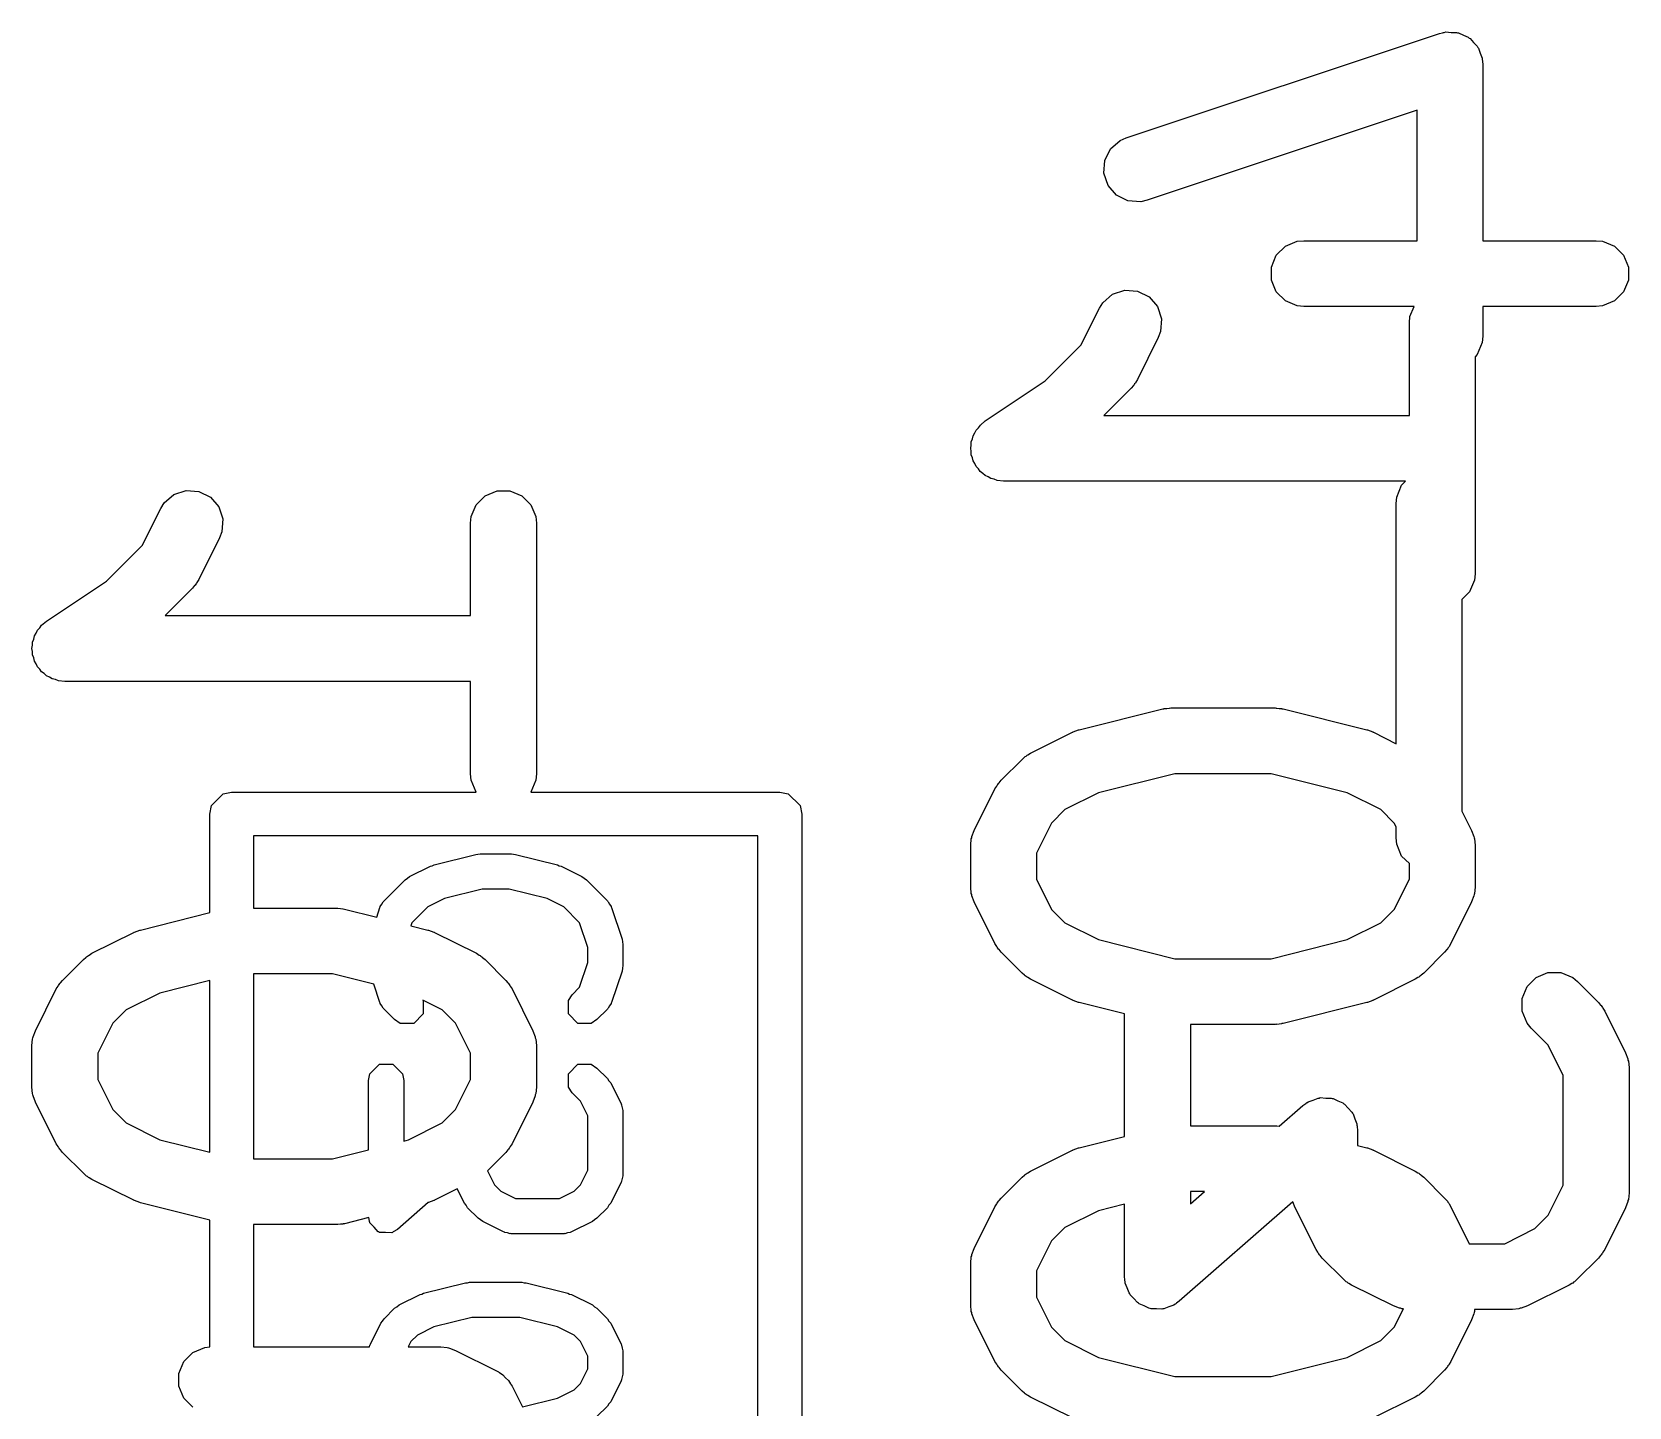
# Model space of a CAD drawing. Header units: inches. Extents: x 0.31 to 2.98, y 0.29 to 1.78.
# Drawn here: x 1.9139 to 2.0572, y 0.6809 to 0.8043 of the extents above; entities that cross this region are included whole.
import ezdxf

# ---------------------------------------------------------------- set-up
doc = ezdxf.new("R2010")
doc.units = ezdxf.units.IN
doc.header["$MEASUREMENT"] = 0
doc.layers.add('BLACK', color=250, linetype='CONTINUOUS')

msp = doc.modelspace()

# ---------------------------------------------------------------- linework, layer by layer
at = {"layer": 'BLACK', "linetype": 'CONTINUOUS'}
for p, q in [((2.01207, 0.79481), (2.04019, 0.80419)), ((2.04019, 0.80419), (2.04047, 0.80425)), ((2.04047, 0.80425), (2.04055, 0.80428)), ((2.04055, 0.80428), (2.04061, 0.80428)), ((2.04061, 0.80428), (2.04075, 0.80432)), ((2.04075, 0.80432), (2.04123, 0.80428)), ((2.04123, 0.80428), (2.0417, 0.80428)), ((2.0417, 0.80428), (2.0418, 0.80424)), ((2.0418, 0.80424), (2.0419, 0.80424)), ((2.0419, 0.80424), (2.04233, 0.80402)), ((2.04233, 0.80402), (2.04276, 0.80384)), ((2.04276, 0.80384), (2.04284, 0.80377)), ((2.04284, 0.80377), (2.04293, 0.80372)), ((2.04293, 0.80372), (2.04324, 0.80336)), ((2.04324, 0.80336), (2.04358, 0.80303)), ((2.04358, 0.80303), (2.04362, 0.80293)), ((2.04362, 0.80293), (2.04369, 0.80285)), ((2.04369, 0.80285), (2.04384, 0.8024)), ((2.04384, 0.8024), (2.04402, 0.80196)), ((2.04402, 0.80196), (2.04403, 0.80181)), ((2.04403, 0.80181), (2.04405, 0.80176)), ((2.04405, 0.80176), (2.04405, 0.80168)), ((2.04405, 0.80168), (2.04408, 0.80139)), ((2.04408, 0.80139), (2.04408, 0.78559)), ((2.03817, 0.79729), (2.01394, 0.78921)), ((2.03817, 0.78559), (2.03817, 0.79729)), ((2.01067, 0.79382), (2.01154, 0.79458)), ((2.01154, 0.79458), (2.01207, 0.79481)), ((2.01007, 0.79164), (2.01015, 0.79279)), ((2.01015, 0.79279), (2.01067, 0.79382)), ((2.01044, 0.79055), (2.01007, 0.79164)), ((2.01119, 0.78968), (2.01044, 0.79055)), ((2.01222, 0.78917), (2.01119, 0.78968)), ((2.01337, 0.78908), (2.01222, 0.78917)), ((2.01394, 0.78921), (2.01337, 0.78908)), ((2.02636, 0.78509), (2.02742, 0.78554)), ((2.02742, 0.78554), (2.028, 0.78559)), ((2.028, 0.78559), (2.03817, 0.78559)), ((2.04408, 0.78559), (2.05425, 0.78559)), ((2.05425, 0.78559), (2.05482, 0.78554)), ((2.05482, 0.78554), (2.05589, 0.78509)), ((2.0251, 0.78322), (2.02554, 0.78428)), ((2.02554, 0.78428), (2.02636, 0.78509)), ((2.05589, 0.78509), (2.0567, 0.78428)), ((2.0567, 0.78428), (2.05714, 0.78322)), ((2.0251, 0.78206), (2.0251, 0.78322)), ((2.05714, 0.78322), (2.05714, 0.78206)), ((2.02554, 0.781), (2.0251, 0.78206)), ((2.05714, 0.78206), (2.0567, 0.781)), ((2.00967, 0.77953), (2.00998, 0.78002)), ((2.00998, 0.78002), (2.01085, 0.78078)), ((2.01085, 0.78078), (2.01194, 0.78114)), ((2.01194, 0.78114), (2.01309, 0.78106)), ((2.01309, 0.78106), (2.01412, 0.78054)), ((2.01412, 0.78054), (2.01487, 0.77967)), ((2.02636, 0.78018), (2.02554, 0.781)), ((2.02742, 0.77974), (2.02636, 0.78018)), ((2.05589, 0.78018), (2.05482, 0.77974)), ((2.0567, 0.781), (2.05589, 0.78018)), ((2.00801, 0.77621), (2.00967, 0.77953)), ((2.01487, 0.77967), (2.01524, 0.77858)), ((2.01524, 0.77858), (2.01516, 0.77743)), ((2.028, 0.77969), (2.02742, 0.77974)), ((2.03791, 0.77969), (2.028, 0.77969)), ((2.03748, 0.77821), (2.03753, 0.77879)), ((2.03753, 0.77879), (2.03791, 0.77969)), ((2.05425, 0.77969), (2.04408, 0.77969)), ((2.04408, 0.77969), (2.04408, 0.77702)), ((2.05482, 0.77974), (2.05425, 0.77969)), ((2.01516, 0.77743), (2.01495, 0.77689)), ((2.03748, 0.76991), (2.03748, 0.77821)), ((2.04408, 0.77702), (2.04402, 0.77644)), ((2.0048, 0.77301), (2.00801, 0.77621)), ((2.01495, 0.77689), (2.01308, 0.77314)), ((2.04402, 0.77644), (2.04358, 0.77538)), ((2.04358, 0.77538), (2.04338, 0.77518)), ((2.04338, 0.77518), (2.04338, 0.75571)), ((1.99942, 0.76942), (2.0048, 0.77301)), ((2.01277, 0.77265), (2.01271, 0.7726)), ((2.01282, 0.77274), (2.01277, 0.77265)), ((2.01289, 0.77282), (2.01282, 0.77274)), ((2.01292, 0.77289), (2.01289, 0.77282)), ((2.01308, 0.77314), (2.01292, 0.77289)), ((2.01252, 0.77237), (2.01006, 0.76991)), ((2.01271, 0.7726), (2.01252, 0.77237)), ((2.01006, 0.76991), (2.03748, 0.76991)), ((1.99833, 0.76809), (1.99849, 0.76834)), ((1.99849, 0.76834), (1.99861, 0.7686)), ((1.99861, 0.7686), (1.99881, 0.76881)), ((1.99881, 0.76881), (1.99898, 0.76905)), ((1.99898, 0.76905), (1.99942, 0.76942)), ((1.99942, 0.76942), (1.99942, 0.76942)), ((1.99942, 0.76942), (1.99942, 0.76942)), ((1.99942, 0.76942), (1.99942, 0.76942)), ((1.99811, 0.76697), (1.99816, 0.76725)), ((1.99816, 0.76668), (1.99811, 0.76697)), ((1.99816, 0.76754), (1.99828, 0.76781)), ((1.99816, 0.76725), (1.99816, 0.76754)), ((1.99828, 0.76781), (1.99833, 0.76809)), ((1.99816, 0.76639), (1.99816, 0.76668)), ((1.99828, 0.76612), (1.99816, 0.76639)), ((1.99833, 0.76583), (1.99828, 0.76612)), ((1.99849, 0.76559), (1.99833, 0.76583)), ((1.99861, 0.76532), (1.99849, 0.76559)), ((1.99881, 0.76512), (1.99861, 0.76532)), ((1.99897, 0.76488), (1.99881, 0.76512)), ((1.99921, 0.76471), (1.99897, 0.76488)), ((1.99942, 0.76451), (1.99921, 0.76471)), ((1.99969, 0.7644), (1.99942, 0.76451)), ((1.99993, 0.76424), (1.99969, 0.7644)), ((2.00021, 0.76418), (1.99993, 0.76424)), ((2.00048, 0.76407), (2.00021, 0.76418)), ((2.00105, 0.76401), (2.00048, 0.76407)), ((1.92572, 0.76206), (1.9266, 0.76282)), ((1.9266, 0.76282), (1.92769, 0.76318)), ((1.92769, 0.76318), (1.92884, 0.7631)), ((1.92884, 0.7631), (1.92987, 0.76258)), ((1.95372, 0.76189), (1.95454, 0.76271)), ((1.95454, 0.76271), (1.9556, 0.76315)), ((1.9556, 0.76315), (1.95675, 0.76315)), ((1.95675, 0.76315), (1.95782, 0.76271)), ((1.95782, 0.76271), (1.95863, 0.76189)), ((2.00106, 0.76401), (2.00105, 0.76401)), ((2.03714, 0.76401), (2.00106, 0.76401)), ((2.00106, 0.76401), (2.00106, 0.76401)), ((2.00106, 0.76401), (2.00106, 0.76401)), ((2.0363, 0.76202), (2.03635, 0.76259)), ((2.03635, 0.76259), (2.03679, 0.76366)), ((2.03679, 0.76366), (2.03714, 0.76401)), ((1.92376, 0.75825), (1.92542, 0.76157)), ((1.92542, 0.76157), (1.92572, 0.76206)), ((1.92987, 0.76258), (1.93062, 0.76171)), ((1.93062, 0.76171), (1.93099, 0.76062)), ((1.95328, 0.76083), (1.95372, 0.76189)), ((1.95863, 0.76189), (1.95907, 0.76083)), ((2.0363, 0.74046), (2.0363, 0.76202)), ((1.93099, 0.76062), (1.93091, 0.75947)), ((1.95323, 0.76025), (1.95328, 0.76083)), ((1.95323, 0.75195), (1.95323, 0.76025)), ((1.95907, 0.76083), (1.95913, 0.76025)), ((1.95913, 0.76025), (1.95913, 0.73775)), ((1.9307, 0.75893), (1.92882, 0.75518)), ((1.93091, 0.75947), (1.9307, 0.75893)), ((1.92055, 0.75505), (1.92376, 0.75825)), ((2.04338, 0.75571), (2.04333, 0.75514)), ((1.91517, 0.75146), (1.92055, 0.75505)), ((1.92827, 0.75441), (1.92581, 0.75195)), ((1.92846, 0.75464), (1.92827, 0.75441)), ((1.92852, 0.75469), (1.92846, 0.75464)), ((1.92857, 0.75478), (1.92852, 0.75469)), ((1.92864, 0.75486), (1.92857, 0.75478)), ((1.92867, 0.75493), (1.92864, 0.75486)), ((1.92882, 0.75518), (1.92867, 0.75493)), ((2.04289, 0.75407), (2.0422, 0.75339)), ((2.04333, 0.75514), (2.04289, 0.75407)), ((2.0422, 0.75339), (2.0422, 0.7344)), ((1.91472, 0.75109), (1.91517, 0.75145)), ((1.91517, 0.75145), (1.91517, 0.75146)), ((1.91517, 0.75146), (1.91517, 0.75146)), ((1.91517, 0.75146), (1.91517, 0.75146)), ((1.92581, 0.75195), (1.95323, 0.75195)), ((1.91391, 0.74958), (1.91402, 0.74985)), ((1.91402, 0.74985), (1.91408, 0.75013)), ((1.91408, 0.75013), (1.91424, 0.75037)), ((1.91424, 0.75037), (1.91435, 0.75064)), ((1.91435, 0.75064), (1.91456, 0.75085)), ((1.91456, 0.75085), (1.91472, 0.75109)), ((1.91386, 0.749), (1.91391, 0.74929)), ((1.91391, 0.74872), (1.91386, 0.749)), ((1.91391, 0.74929), (1.91391, 0.74958)), ((1.91391, 0.74843), (1.91391, 0.74872)), ((1.91402, 0.74816), (1.91391, 0.74843)), ((1.91408, 0.74787), (1.91402, 0.74816)), ((1.91424, 0.74763), (1.91408, 0.74787)), ((1.91435, 0.74736), (1.91424, 0.74763)), ((1.91456, 0.74716), (1.91435, 0.74736)), ((1.91472, 0.74692), (1.91456, 0.74716)), ((1.91496, 0.74675), (1.91472, 0.74692)), ((1.91517, 0.74655), (1.91496, 0.74675)), ((1.91544, 0.74644), (1.91517, 0.74655)), ((1.91568, 0.74627), (1.91544, 0.74644)), ((1.91596, 0.74622), (1.91568, 0.74627)), ((1.91623, 0.74611), (1.91596, 0.74622)), ((1.9168, 0.74605), (1.91623, 0.74611)), ((1.91681, 0.74605), (1.9168, 0.74605)), ((1.95323, 0.74605), (1.91681, 0.74605)), ((1.91681, 0.74605), (1.91681, 0.74605)), ((1.91681, 0.74605), (1.91681, 0.74605)), ((1.95323, 0.73775), (1.95323, 0.74605)), ((2.00784, 0.74171), (2.01534, 0.74358)), ((2.01534, 0.74358), (2.01544, 0.74359)), ((2.01544, 0.74359), (2.01548, 0.74361)), ((2.01548, 0.74361), (2.0157, 0.74363)), ((2.0157, 0.74363), (2.01592, 0.74366)), ((2.01592, 0.74366), (2.01596, 0.74366)), ((2.01596, 0.74366), (2.01606, 0.74367)), ((2.01606, 0.74367), (2.02543, 0.74367)), ((2.02543, 0.74367), (2.02553, 0.74366)), ((2.02553, 0.74366), (2.02558, 0.74366)), ((2.02558, 0.74366), (2.02579, 0.74363)), ((2.02579, 0.74363), (2.02601, 0.74361)), ((2.02601, 0.74361), (2.02605, 0.74359)), ((2.02605, 0.74359), (2.02615, 0.74358)), ((2.02615, 0.74358), (2.03365, 0.74171)), ((2.00349, 0.73961), (2.00724, 0.74148)), ((2.00724, 0.74148), (2.00728, 0.7415)), ((2.00728, 0.7415), (2.0073, 0.74151)), ((2.0073, 0.74151), (2.00754, 0.7416)), ((2.00754, 0.7416), (2.00778, 0.74169)), ((2.00778, 0.74169), (2.0078, 0.74169)), ((2.0078, 0.74169), (2.00784, 0.74171)), ((2.03365, 0.74171), (2.03369, 0.74169)), ((2.03369, 0.74169), (2.03371, 0.74169)), ((2.03371, 0.74169), (2.03395, 0.7416)), ((2.03395, 0.7416), (2.03419, 0.74151)), ((2.03419, 0.74151), (2.03421, 0.7415)), ((2.03421, 0.7415), (2.03425, 0.74148)), ((2.03425, 0.74148), (2.0363, 0.74046)), ((2.00085, 0.73718), (2.00272, 0.73905)), ((2.00272, 0.73905), (2.00295, 0.73924)), ((2.00295, 0.73924), (2.003, 0.7393)), ((2.003, 0.7393), (2.00309, 0.73935)), ((2.00309, 0.73935), (2.00317, 0.73942)), ((2.00317, 0.73942), (2.00324, 0.73945)), ((2.00324, 0.73945), (2.00349, 0.73961)), ((1.95328, 0.73718), (1.95323, 0.73775)), ((1.95372, 0.73612), (1.95328, 0.73718)), ((1.95907, 0.73718), (1.95864, 0.73612)), ((1.95913, 0.73775), (1.95907, 0.73718)), ((2.00048, 0.73673), (2.00055, 0.73681)), ((2.00055, 0.73681), (2.0006, 0.7369)), ((2.0006, 0.7369), (2.00066, 0.73695)), ((2.00066, 0.73695), (2.00085, 0.73718)), ((2.01642, 0.73776), (2.00959, 0.73605)), ((2.02507, 0.73776), (2.01642, 0.73776)), ((2.0319, 0.73605), (2.02507, 0.73776)), ((1.92996, 0.73491), (1.93102, 0.73597)), ((1.93102, 0.73597), (1.93178, 0.73612)), ((1.93178, 0.73612), (1.95372, 0.73612)), ((1.95864, 0.73612), (1.98099, 0.73612)), ((1.98099, 0.73612), (1.98174, 0.73597)), ((1.98174, 0.73597), (1.98281, 0.73491)), ((1.99842, 0.73266), (2.00029, 0.73641)), ((2.00029, 0.73641), (2.00045, 0.73666)), ((2.00045, 0.73666), (2.00048, 0.73673)), ((2.00959, 0.73605), (2.00656, 0.73454)), ((2.03493, 0.73454), (2.0319, 0.73605)), ((1.92981, 0.73415), (1.92996, 0.73491)), ((1.92981, 0.7253), (1.92981, 0.73415)), ((1.98281, 0.73491), (1.98296, 0.73415)), ((1.98296, 0.73415), (1.98296, 0.65541)), ((2.00656, 0.73454), (2.00536, 0.73334)), ((2.03613, 0.73334), (2.03493, 0.73454)), ((2.0422, 0.7344), (2.04307, 0.73266)), ((1.99821, 0.73212), (1.99842, 0.73266)), ((2.00536, 0.73334), (2.00401, 0.73064)), ((2.0363, 0.73301), (2.03613, 0.73334)), ((2.0363, 0.73202), (2.0363, 0.73301)), ((2.04307, 0.73266), (2.04328, 0.73212)), ((1.93375, 0.73219), (1.93375, 0.72571)), ((1.97902, 0.73219), (1.93375, 0.73219)), ((1.97902, 0.65738), (1.97902, 0.73219)), ((1.99811, 0.73134), (1.99816, 0.73192)), ((1.99811, 0.72759), (1.99811, 0.73134)), ((1.99816, 0.73192), (1.99821, 0.73202)), ((1.99821, 0.73202), (1.99821, 0.73212)), ((2.03635, 0.73145), (2.0363, 0.73202)), ((2.03679, 0.73038), (2.03635, 0.73145)), ((2.04328, 0.73212), (2.04329, 0.73202)), ((2.04329, 0.73202), (2.04333, 0.73192)), ((2.04333, 0.73192), (2.04338, 0.73134)), ((2.04338, 0.73134), (2.04338, 0.72759)), ((1.94995, 0.72959), (1.9537, 0.73053)), ((1.9537, 0.73053), (1.95389, 0.73054)), ((1.95389, 0.73054), (1.95408, 0.73057)), ((1.95408, 0.73057), (1.95689, 0.73057)), ((1.95689, 0.73057), (1.95708, 0.73054)), ((1.95708, 0.73054), (1.95727, 0.73053)), ((1.95727, 0.73053), (1.96102, 0.72959)), ((2.00401, 0.73064), (2.00401, 0.72829)), ((2.03748, 0.7297), (2.03679, 0.73038)), ((2.03748, 0.72829), (2.03748, 0.7297)), ((1.94546, 0.72636), (1.94734, 0.72824)), ((1.94734, 0.72824), (1.94755, 0.72838)), ((1.94755, 0.72838), (1.94775, 0.72853)), ((1.94775, 0.72853), (1.94962, 0.72947)), ((1.94962, 0.72947), (1.94979, 0.72951)), ((1.94979, 0.72951), (1.94995, 0.72959)), ((1.96102, 0.72959), (1.96118, 0.72951)), ((1.96118, 0.72951), (1.96134, 0.72947)), ((1.96134, 0.72947), (1.96322, 0.72853)), ((1.96322, 0.72853), (1.96342, 0.72838)), ((1.96342, 0.72838), (1.96363, 0.72824)), ((1.96363, 0.72824), (1.9655, 0.72636)), ((2.00401, 0.72829), (2.00536, 0.72559)), ((2.03613, 0.72559), (2.03748, 0.72829)), ((1.95427, 0.72742), (1.95088, 0.72657)), ((1.9567, 0.72742), (1.95427, 0.72742)), ((1.96009, 0.72657), (1.9567, 0.72742)), ((1.99816, 0.72702), (1.99811, 0.72759)), ((1.99821, 0.72692), (1.99816, 0.72702)), ((1.99821, 0.72681), (1.99821, 0.72692)), ((1.99842, 0.72627), (1.99821, 0.72681)), ((2.04328, 0.72681), (2.04307, 0.72627)), ((2.04329, 0.72692), (2.04328, 0.72681)), ((2.04333, 0.72702), (2.04329, 0.72692)), ((2.04338, 0.72759), (2.04333, 0.72702)), ((1.93375, 0.72571), (1.94118, 0.72571)), ((1.94118, 0.72571), (1.94128, 0.7257)), ((1.94128, 0.7257), (1.94132, 0.7257)), ((1.94132, 0.7257), (1.94154, 0.72567)), ((1.94154, 0.72567), (1.94176, 0.72565)), ((1.94176, 0.72565), (1.9418, 0.72563)), ((1.9418, 0.72563), (1.9419, 0.72562)), ((1.9419, 0.72562), (1.9448, 0.72489)), ((1.9448, 0.72489), (1.94508, 0.72575)), ((1.94508, 0.72575), (1.94512, 0.72581)), ((1.94512, 0.72585), (1.94526, 0.72606)), ((1.94512, 0.72581), (1.94512, 0.72585)), ((1.94526, 0.72606), (1.94539, 0.72628)), ((1.94539, 0.72628), (1.94542, 0.7263)), ((1.94542, 0.7263), (1.94546, 0.72636)), ((1.94939, 0.72583), (1.94795, 0.7244)), ((1.95088, 0.72657), (1.94939, 0.72583)), ((1.96158, 0.72583), (1.96009, 0.72657)), ((1.96301, 0.7244), (1.96158, 0.72583)), ((1.9655, 0.72636), (1.96555, 0.7263)), ((1.96555, 0.7263), (1.96558, 0.72628)), ((1.96558, 0.72628), (1.9657, 0.72606)), ((1.9657, 0.72606), (1.96584, 0.72585)), ((1.96584, 0.72585), (1.96584, 0.72581)), ((1.96584, 0.72581), (1.96588, 0.72575)), ((1.96588, 0.72575), (1.96682, 0.72293)), ((2.00029, 0.72252), (1.99842, 0.72627)), ((2.00536, 0.72559), (2.00656, 0.72439)), ((2.03493, 0.72439), (2.03613, 0.72559)), ((2.04307, 0.72627), (2.0412, 0.72252)), ((1.92359, 0.72374), (1.92981, 0.7253)), ((1.94795, 0.7244), (1.94786, 0.72413)), ((1.94786, 0.72413), (1.9494, 0.72374)), ((1.96375, 0.72218), (1.96301, 0.7244)), ((2.00656, 0.72439), (2.00959, 0.72288)), ((2.0319, 0.72288), (2.03493, 0.72439)), ((1.91924, 0.72165), (1.92299, 0.72352)), ((1.92299, 0.72352), (1.92303, 0.72354)), ((1.92303, 0.72354), (1.92305, 0.72355)), ((1.92305, 0.72355), (1.92329, 0.72364)), ((1.92329, 0.72364), (1.92353, 0.72373)), ((1.92353, 0.72373), (1.92355, 0.72373)), ((1.92355, 0.72373), (1.92359, 0.72374)), ((1.9494, 0.72374), (1.94944, 0.72373)), ((1.94944, 0.72373), (1.94946, 0.72373)), ((1.94946, 0.72373), (1.9497, 0.72364)), ((1.9497, 0.72364), (1.94994, 0.72355)), ((1.94994, 0.72355), (1.94996, 0.72354)), ((1.94996, 0.72354), (1.95, 0.72352)), ((1.95, 0.72352), (1.95375, 0.72165)), ((1.96682, 0.72293), (1.96685, 0.72268)), ((1.96685, 0.72268), (1.9669, 0.72244)), ((2.00045, 0.72227), (2.00029, 0.72252)), ((2.00959, 0.72288), (2.01642, 0.72117)), ((2.02507, 0.72117), (2.0319, 0.72288)), ((2.0412, 0.72252), (2.04104, 0.72227)), ((1.9166, 0.71922), (1.91847, 0.72109)), ((1.91847, 0.72109), (1.9187, 0.72128)), ((1.9187, 0.72128), (1.91875, 0.72134)), ((1.91875, 0.72134), (1.91884, 0.72139)), ((1.91884, 0.72139), (1.91892, 0.72146)), ((1.91892, 0.72146), (1.91899, 0.72149)), ((1.91899, 0.72149), (1.91924, 0.72165)), ((1.95375, 0.72165), (1.954, 0.72149)), ((1.954, 0.72149), (1.95407, 0.72146)), ((1.95407, 0.72146), (1.95415, 0.72139)), ((1.95415, 0.72139), (1.95424, 0.72134)), ((1.95424, 0.72134), (1.95429, 0.72128)), ((1.95429, 0.72128), (1.95452, 0.72109)), ((1.95452, 0.72109), (1.95639, 0.71922)), ((1.96375, 0.72082), (1.96375, 0.72218)), ((1.9669, 0.72244), (1.9669, 0.72056)), ((2.00048, 0.7222), (2.00045, 0.72227)), ((2.00055, 0.72212), (2.00048, 0.7222)), ((2.0006, 0.72203), (2.00055, 0.72212)), ((2.00066, 0.72198), (2.0006, 0.72203)), ((2.00085, 0.72175), (2.00066, 0.72198)), ((2.00272, 0.71988), (2.00085, 0.72175)), ((2.01642, 0.72117), (2.02507, 0.72117)), ((2.04064, 0.72175), (2.03877, 0.71988)), ((2.04083, 0.72198), (2.04064, 0.72175)), ((2.04089, 0.72203), (2.04083, 0.72198)), ((2.04094, 0.72212), (2.04089, 0.72203)), ((2.04101, 0.7222), (2.04094, 0.72212)), ((2.04104, 0.72227), (2.04101, 0.7222)), ((1.94082, 0.7198), (1.93375, 0.7198)), ((1.93375, 0.7198), (1.93375, 0.70321)), ((1.94454, 0.71887), (1.94082, 0.7198)), ((1.96301, 0.7186), (1.96375, 0.72082)), ((1.96682, 0.72006), (1.96588, 0.71725)), ((1.96685, 0.72031), (1.96682, 0.72006)), ((1.9669, 0.72056), (1.96685, 0.72031)), ((2.00295, 0.71969), (2.00272, 0.71988)), ((2.003, 0.71963), (2.00295, 0.71969)), ((2.00309, 0.71958), (2.003, 0.71963)), ((2.03849, 0.71963), (2.0384, 0.71958)), ((2.03854, 0.71969), (2.03849, 0.71963)), ((2.03877, 0.71988), (2.03854, 0.71969)), ((2.04886, 0.71948), (2.04992, 0.71992)), ((2.04992, 0.71992), (2.05107, 0.71992)), ((2.05107, 0.71992), (2.05214, 0.71948)), ((1.91417, 0.7147), (1.91604, 0.71845)), ((1.91604, 0.71845), (1.9162, 0.7187)), ((1.9162, 0.7187), (1.91623, 0.71877)), ((1.91623, 0.71877), (1.91629, 0.71885)), ((1.91629, 0.71885), (1.91635, 0.71894)), ((1.91635, 0.71894), (1.91641, 0.71899)), ((1.91641, 0.71899), (1.9166, 0.71922)), ((1.92981, 0.71921), (1.92534, 0.71809)), ((1.92981, 0.7038), (1.92981, 0.71921)), ((1.94508, 0.71725), (1.94454, 0.71887)), ((1.95639, 0.71922), (1.95658, 0.71899)), ((1.95658, 0.71899), (1.95664, 0.71894)), ((1.95664, 0.71894), (1.95669, 0.71885)), ((1.95669, 0.71885), (1.95676, 0.71877)), ((1.95676, 0.71877), (1.95679, 0.7187)), ((1.95679, 0.7187), (1.95695, 0.71845)), ((1.95695, 0.71845), (1.95882, 0.7147)), ((1.96234, 0.71793), (1.96301, 0.7186)), ((2.00317, 0.71951), (2.00309, 0.71958)), ((2.00324, 0.71948), (2.00317, 0.71951)), ((2.00349, 0.71933), (2.00324, 0.71948)), ((2.00724, 0.71745), (2.00349, 0.71933)), ((2.038, 0.71933), (2.03425, 0.71745)), ((2.03825, 0.71948), (2.038, 0.71933)), ((2.03832, 0.71951), (2.03825, 0.71948)), ((2.0384, 0.71958), (2.03832, 0.71951)), ((2.0476, 0.7176), (2.04804, 0.71866)), ((2.04804, 0.71866), (2.04886, 0.71948)), ((2.05214, 0.71948), (2.05258, 0.71911)), ((2.05258, 0.71911), (2.05446, 0.71724)), ((1.92534, 0.71809), (1.92231, 0.71658)), ((1.94512, 0.71718), (1.94508, 0.71725)), ((1.94512, 0.71715), (1.94512, 0.71718)), ((1.94526, 0.71694), (1.94512, 0.71715)), ((1.94539, 0.71672), (1.94526, 0.71694)), ((1.94542, 0.7167), (1.94539, 0.71672)), ((1.95068, 0.71658), (1.94895, 0.71744)), ((1.94895, 0.71744), (1.94897, 0.71741)), ((1.94897, 0.71741), (1.94897, 0.71621)), ((1.962, 0.71741), (1.96234, 0.71793)), ((1.962, 0.71621), (1.962, 0.71741)), ((1.96558, 0.71672), (1.96555, 0.7167)), ((1.9657, 0.71694), (1.96558, 0.71672)), ((1.96584, 0.71715), (1.9657, 0.71694)), ((1.96588, 0.71725), (1.96584, 0.71718)), ((1.96584, 0.71718), (1.96584, 0.71715)), ((2.00728, 0.71744), (2.00724, 0.71745)), ((2.0073, 0.71742), (2.00728, 0.71744)), ((2.00754, 0.71734), (2.0073, 0.71742)), ((2.00778, 0.71724), (2.00754, 0.71734)), ((2.0078, 0.71724), (2.00778, 0.71724)), ((2.00784, 0.71723), (2.0078, 0.71724)), ((2.01192, 0.71621), (2.00784, 0.71723)), ((2.03365, 0.71723), (2.02615, 0.71535)), ((2.03369, 0.71724), (2.03365, 0.71723)), ((2.03371, 0.71724), (2.03369, 0.71724)), ((2.03395, 0.71734), (2.03371, 0.71724)), ((2.03419, 0.71742), (2.03395, 0.71734)), ((2.03421, 0.71744), (2.03419, 0.71742)), ((2.03425, 0.71745), (2.03421, 0.71744)), ((2.0476, 0.71645), (2.0476, 0.7176)), ((2.05446, 0.71724), (2.05465, 0.71701)), ((2.05465, 0.71701), (2.0547, 0.71696)), ((2.0547, 0.71696), (2.05476, 0.71687)), ((2.05476, 0.71687), (2.05483, 0.71679)), ((2.05483, 0.71679), (2.05486, 0.71672)), ((2.05486, 0.71672), (2.05501, 0.71647)), ((1.92111, 0.71538), (1.91976, 0.71268)), ((1.92231, 0.71658), (1.92111, 0.71538)), ((1.94546, 0.71664), (1.94542, 0.7167)), ((1.9464, 0.7157), (1.94546, 0.71664)), ((1.94691, 0.71536), (1.9464, 0.7157)), ((1.94812, 0.71536), (1.94691, 0.71536)), ((1.94897, 0.71621), (1.94812, 0.71536)), ((1.95188, 0.71538), (1.95068, 0.71658)), ((1.95323, 0.71268), (1.95188, 0.71538)), ((1.96285, 0.71536), (1.962, 0.71621)), ((1.96405, 0.71536), (1.96285, 0.71536)), ((1.96456, 0.7157), (1.96405, 0.71536)), ((1.9655, 0.71664), (1.96456, 0.7157)), ((1.96555, 0.7167), (1.9655, 0.71664)), ((2.01192, 0.70523), (2.01192, 0.71621)), ((2.02579, 0.7153), (2.02558, 0.71527)), ((2.02601, 0.71532), (2.02579, 0.7153)), ((2.02605, 0.71534), (2.02601, 0.71532)), ((2.02615, 0.71535), (2.02605, 0.71534)), ((2.04804, 0.71538), (2.0476, 0.71645)), ((2.04841, 0.71494), (2.04804, 0.71538)), ((2.05501, 0.71647), (2.05689, 0.71272)), ((1.91386, 0.71338), (1.91391, 0.71396)), ((1.91391, 0.71396), (1.91395, 0.71406)), ((1.91395, 0.71406), (1.91396, 0.71416)), ((1.91396, 0.71416), (1.91417, 0.7147)), ((1.95882, 0.7147), (1.95903, 0.71416)), ((1.95903, 0.71416), (1.95903, 0.71406)), ((1.95903, 0.71406), (1.95907, 0.71396)), ((1.95907, 0.71396), (1.95913, 0.71338)), ((2.02543, 0.71527), (2.01783, 0.71527)), ((2.01783, 0.71527), (2.01783, 0.70617)), ((2.02553, 0.71528), (2.02543, 0.71527)), ((2.02558, 0.71527), (2.02553, 0.71528)), ((2.04994, 0.7134), (2.04841, 0.71494)), ((1.91386, 0.70963), (1.91386, 0.71338)), ((1.91976, 0.71268), (1.91976, 0.71033)), ((1.95323, 0.71033), (1.95323, 0.71268)), ((1.95913, 0.71338), (1.95913, 0.70963)), ((2.05129, 0.7107), (2.04994, 0.7134)), ((2.05689, 0.71272), (2.05709, 0.71218)), ((1.94419, 0.71085), (1.94504, 0.71171)), ((1.94504, 0.71171), (1.94624, 0.71171)), ((1.94624, 0.71171), (1.9471, 0.71085)), ((1.962, 0.71085), (1.96285, 0.71171)), ((1.96285, 0.71171), (1.96405, 0.71171)), ((1.96405, 0.71171), (1.96456, 0.71136)), ((1.96456, 0.71136), (1.9655, 0.71043)), ((2.05709, 0.71218), (2.0571, 0.71207)), ((2.0571, 0.71207), (2.05714, 0.71197)), ((2.05714, 0.71197), (2.0572, 0.7114)), ((2.0572, 0.7114), (2.0572, 0.70015)), ((1.91391, 0.70906), (1.91386, 0.70963)), ((1.91976, 0.71033), (1.92111, 0.70763)), ((1.94407, 0.71025), (1.94419, 0.71085)), ((1.94407, 0.70402), (1.94407, 0.71025)), ((1.9471, 0.71085), (1.94722, 0.71025)), ((1.94722, 0.71025), (1.94722, 0.70481)), ((1.95188, 0.70763), (1.95323, 0.71033)), ((1.95913, 0.70963), (1.95907, 0.70906)), ((1.962, 0.70965), (1.962, 0.71085)), ((1.96234, 0.70914), (1.962, 0.70965)), ((1.9655, 0.71043), (1.96564, 0.71022)), ((1.96564, 0.71022), (1.9658, 0.71002)), ((1.9658, 0.71002), (1.96673, 0.70814)), ((2.05129, 0.70085), (2.05129, 0.7107)), ((1.91395, 0.70896), (1.91391, 0.70906)), ((1.91396, 0.70885), (1.91395, 0.70896)), ((1.91417, 0.70831), (1.91396, 0.70885)), ((1.91604, 0.70456), (1.91417, 0.70831)), ((1.95882, 0.70831), (1.95695, 0.70456)), ((1.95903, 0.70885), (1.95882, 0.70831)), ((1.95907, 0.70906), (1.95903, 0.70896)), ((1.95903, 0.70896), (1.95903, 0.70885)), ((1.96309, 0.70838), (1.96234, 0.70914)), ((1.96375, 0.70707), (1.96309, 0.70838)), ((1.96673, 0.70814), (1.96676, 0.70807)), ((2.02793, 0.708), (2.02818, 0.70817)), ((2.02818, 0.70817), (2.02823, 0.70823)), ((2.02823, 0.70823), (2.02829, 0.70825)), ((2.02829, 0.70825), (2.0284, 0.70833)), ((2.0284, 0.70833), (2.02885, 0.70849)), ((2.02885, 0.70849), (2.0293, 0.70867)), ((2.0293, 0.70867), (2.0294, 0.70867)), ((2.0294, 0.70867), (2.02949, 0.7087)), ((2.02949, 0.7087), (2.02997, 0.70867)), ((2.02997, 0.70867), (2.03045, 0.70867)), ((2.03045, 0.70867), (2.03054, 0.70863)), ((2.03054, 0.70863), (2.03064, 0.70863)), ((2.03064, 0.70863), (2.03107, 0.70841)), ((2.03107, 0.70841), (2.03151, 0.70823)), ((2.03151, 0.70823), (2.03159, 0.70816)), ((2.03159, 0.70816), (2.03167, 0.70811)), ((2.03167, 0.70811), (2.03199, 0.70775)), ((1.92111, 0.70763), (1.92231, 0.70643)), ((1.95068, 0.70643), (1.95188, 0.70763)), ((1.96375, 0.70219), (1.96375, 0.70707)), ((1.96676, 0.70807), (1.96678, 0.70804)), ((1.96678, 0.70804), (1.96683, 0.70779)), ((1.96683, 0.70779), (1.9669, 0.70755)), ((1.9669, 0.70755), (1.96689, 0.70752)), ((1.96689, 0.70752), (1.9669, 0.70744)), ((1.9669, 0.70744), (1.9669, 0.70181)), ((2.0258, 0.70614), (2.02793, 0.708)), ((2.03199, 0.70775), (2.03233, 0.70741)), ((2.03233, 0.70741), (2.03237, 0.70732)), ((2.03237, 0.70732), (2.03243, 0.70725)), ((2.03243, 0.70725), (2.03259, 0.70679)), ((2.03259, 0.70679), (2.03277, 0.70635)), ((1.92231, 0.70643), (1.92534, 0.70492)), ((1.94765, 0.70492), (1.95068, 0.70643)), ((2.01783, 0.70617), (2.02543, 0.70617)), ((2.02543, 0.70617), (2.02553, 0.70616)), ((2.02553, 0.70616), (2.02558, 0.70617)), ((2.02558, 0.70617), (2.02579, 0.70614)), ((2.02579, 0.70614), (2.0258, 0.70614)), ((2.03277, 0.70635), (2.03278, 0.70621)), ((2.03278, 0.70621), (2.0328, 0.70616)), ((2.0328, 0.70616), (2.0328, 0.70608)), ((2.0328, 0.70608), (2.03283, 0.70577)), ((2.03283, 0.70577), (2.03283, 0.70442)), ((1.9162, 0.70431), (1.91604, 0.70456)), ((1.91623, 0.70424), (1.9162, 0.70431)), ((1.91629, 0.70416), (1.91623, 0.70424)), ((1.91635, 0.70407), (1.91629, 0.70416)), ((1.91641, 0.70402), (1.91635, 0.70407)), ((1.9166, 0.70379), (1.91641, 0.70402)), ((1.92534, 0.70492), (1.92981, 0.7038)), ((1.94082, 0.70321), (1.94407, 0.70402)), ((1.94722, 0.70481), (1.94765, 0.70492)), ((1.95658, 0.70402), (1.95639, 0.70379)), ((1.95664, 0.70407), (1.95658, 0.70402)), ((1.95669, 0.70416), (1.95664, 0.70407)), ((1.95676, 0.70424), (1.95669, 0.70416)), ((1.95679, 0.70431), (1.95676, 0.70424)), ((1.95695, 0.70456), (1.95679, 0.70431)), ((2.00349, 0.70211), (2.00724, 0.70399)), ((2.00724, 0.70399), (2.00728, 0.704)), ((2.00728, 0.704), (2.0073, 0.70401)), ((2.0073, 0.70401), (2.00754, 0.7041)), ((2.00754, 0.7041), (2.00778, 0.70419)), ((2.00778, 0.70419), (2.0078, 0.70419)), ((2.0078, 0.70419), (2.00784, 0.70421)), ((2.00784, 0.70421), (2.01192, 0.70523)), ((2.03283, 0.70442), (2.03365, 0.70421)), ((2.03365, 0.70421), (2.03369, 0.70419)), ((2.03369, 0.70419), (2.03371, 0.70419)), ((2.03371, 0.70419), (2.03395, 0.7041)), ((2.03395, 0.7041), (2.03419, 0.70401)), ((2.03419, 0.70401), (2.03421, 0.704)), ((2.03421, 0.704), (2.03425, 0.70399)), ((2.03425, 0.70399), (2.038, 0.70211)), ((1.91847, 0.70192), (1.9166, 0.70379)), ((1.93375, 0.70321), (1.94082, 0.70321)), ((1.95639, 0.70379), (1.95474, 0.70214)), ((1.9187, 0.70173), (1.91847, 0.70192)), ((1.91875, 0.70167), (1.9187, 0.70173)), ((1.91884, 0.70162), (1.91875, 0.70167)), ((1.91892, 0.70155), (1.91884, 0.70162)), ((1.91899, 0.70152), (1.91892, 0.70155)), ((1.91924, 0.70137), (1.91899, 0.70152)), ((1.92299, 0.69949), (1.91924, 0.70137)), ((1.95474, 0.70214), (1.95537, 0.70087)), ((1.96309, 0.70087), (1.96375, 0.70219)), ((1.96673, 0.70111), (1.9658, 0.69923)), ((1.96676, 0.70119), (1.96673, 0.70111)), ((1.96678, 0.70121), (1.96676, 0.70119)), ((1.96683, 0.70146), (1.96678, 0.70121)), ((1.9669, 0.7017), (1.96683, 0.70146)), ((1.9669, 0.70181), (1.96689, 0.70174)), ((1.96689, 0.70174), (1.9669, 0.7017)), ((2.00085, 0.69968), (2.00272, 0.70156)), ((2.00272, 0.70156), (2.00295, 0.70174)), ((2.00295, 0.70174), (2.003, 0.7018)), ((2.003, 0.7018), (2.00309, 0.70186)), ((2.00309, 0.70186), (2.00317, 0.70193)), ((2.00317, 0.70193), (2.00324, 0.70196)), ((2.00324, 0.70196), (2.00349, 0.70211)), ((2.038, 0.70211), (2.03825, 0.70196)), ((2.03825, 0.70196), (2.03832, 0.70193)), ((2.03832, 0.70193), (2.0384, 0.70186)), ((2.0384, 0.70186), (2.03849, 0.7018)), ((2.03849, 0.7018), (2.03854, 0.70174)), ((2.03854, 0.70174), (2.03877, 0.70156)), ((2.03877, 0.70156), (2.04064, 0.69968)), ((1.95203, 0.70051), (1.95, 0.69949)), ((1.95267, 0.69923), (1.95203, 0.70051)), ((1.95537, 0.70087), (1.95595, 0.7003)), ((1.95595, 0.7003), (1.95726, 0.69964)), ((1.95726, 0.69964), (1.9612, 0.69964)), ((1.9612, 0.69964), (1.96252, 0.7003)), ((1.96252, 0.7003), (1.96309, 0.70087)), ((2.00066, 0.69946), (2.00085, 0.69968)), ((2.01783, 0.69916), (2.0191, 0.70027)), ((2.0191, 0.70027), (2.01783, 0.70027)), ((2.01783, 0.70027), (2.01783, 0.69916)), ((2.04064, 0.69968), (2.04083, 0.69946)), ((2.04994, 0.69815), (2.05129, 0.70085)), ((2.05714, 0.69957), (2.0571, 0.69948)), ((2.0572, 0.70015), (2.05714, 0.69957)), ((1.92303, 0.69948), (1.92299, 0.69949)), ((1.92305, 0.69946), (1.92303, 0.69948)), ((1.92329, 0.69938), (1.92305, 0.69946)), ((1.92353, 0.69928), (1.92329, 0.69938)), ((1.92355, 0.69928), (1.92353, 0.69928)), ((1.92359, 0.69927), (1.92355, 0.69928)), ((1.92981, 0.69771), (1.92359, 0.69927)), ((1.94942, 0.69928), (1.94668, 0.69688)), ((1.94944, 0.69928), (1.94942, 0.69928)), ((1.94946, 0.69928), (1.94944, 0.69928)), ((1.9497, 0.69938), (1.94946, 0.69928)), ((1.94994, 0.69946), (1.9497, 0.69938)), ((1.94996, 0.69948), (1.94994, 0.69946)), ((1.95, 0.69949), (1.94996, 0.69948)), ((1.95282, 0.69904), (1.95267, 0.69923)), ((1.95296, 0.69883), (1.95282, 0.69904)), ((1.9539, 0.69789), (1.95296, 0.69883)), ((1.9655, 0.69883), (1.96456, 0.69789)), ((1.96564, 0.69904), (1.9655, 0.69883)), ((1.9658, 0.69923), (1.96564, 0.69904)), ((1.99842, 0.69517), (2.00029, 0.69892)), ((2.00029, 0.69892), (2.00045, 0.69916)), ((2.00045, 0.69916), (2.00048, 0.69924)), ((2.00048, 0.69924), (2.00055, 0.69932)), ((2.00055, 0.69932), (2.0006, 0.69941)), ((2.0006, 0.69941), (2.00066, 0.69946)), ((2.00959, 0.69856), (2.00656, 0.69704)), ((2.01192, 0.69914), (2.00959, 0.69856)), ((2.01192, 0.69265), (2.01192, 0.69914)), ((2.02703, 0.69936), (2.01682, 0.69043)), ((2.02723, 0.69883), (2.02703, 0.69936)), ((2.02911, 0.69508), (2.02723, 0.69883)), ((2.04083, 0.69946), (2.04089, 0.69941)), ((2.04089, 0.69941), (2.04094, 0.69932)), ((2.04094, 0.69932), (2.04101, 0.69924)), ((2.04101, 0.69924), (2.04104, 0.69916)), ((2.04104, 0.69916), (2.0412, 0.69892)), ((2.0412, 0.69892), (2.04285, 0.6956)), ((2.04875, 0.69695), (2.04994, 0.69815)), ((2.05689, 0.69883), (2.05501, 0.69508)), ((2.05709, 0.69937), (2.05689, 0.69883)), ((2.0571, 0.69948), (2.05709, 0.69937)), ((1.92981, 0.68633), (1.92981, 0.69771)), ((1.94118, 0.69731), (1.93375, 0.69731)), ((1.93375, 0.69731), (1.93375, 0.68634)), ((1.94128, 0.69731), (1.94118, 0.69731)), ((1.94132, 0.69731), (1.94128, 0.69731)), ((1.94154, 0.69734), (1.94132, 0.69731)), ((1.94176, 0.69736), (1.94154, 0.69734)), ((1.9418, 0.69738), (1.94176, 0.69736)), ((1.9419, 0.69739), (1.9418, 0.69738)), ((1.94409, 0.69794), (1.9419, 0.69739)), ((1.94415, 0.69763), (1.94409, 0.69794)), ((1.94415, 0.69756), (1.94415, 0.69763)), ((1.94417, 0.69753), (1.94415, 0.69756)), ((1.94419, 0.69746), (1.94417, 0.69753)), ((1.94458, 0.69707), (1.94419, 0.69746)), ((1.94494, 0.69665), (1.94458, 0.69707)), ((1.945, 0.69665), (1.94494, 0.69665)), ((1.94504, 0.69661), (1.945, 0.69665)), ((1.94629, 0.69666), (1.94624, 0.69661)), ((1.94668, 0.69688), (1.94629, 0.69666)), ((1.95411, 0.69775), (1.9539, 0.69789)), ((1.95431, 0.69759), (1.95411, 0.69775)), ((1.95619, 0.69666), (1.95431, 0.69759)), ((1.95626, 0.69663), (1.95619, 0.69666)), ((1.96228, 0.69666), (1.9622, 0.69663)), ((1.96416, 0.69759), (1.96228, 0.69666)), ((1.96435, 0.69775), (1.96416, 0.69759)), ((1.96456, 0.69789), (1.96435, 0.69775)), ((2.00656, 0.69704), (2.00536, 0.69585)), ((2.04605, 0.6956), (2.04875, 0.69695)), ((1.94559, 0.69661), (1.94504, 0.69661)), ((1.94615, 0.69657), (1.94559, 0.69661)), ((1.94621, 0.69661), (1.94615, 0.69657)), ((1.94624, 0.69661), (1.94621, 0.69661)), ((1.95629, 0.69661), (1.95626, 0.69663)), ((1.95653, 0.69656), (1.95629, 0.69661)), ((1.95678, 0.69649), (1.95653, 0.69656)), ((1.95681, 0.6965), (1.95678, 0.69649)), ((1.95689, 0.69649), (1.95681, 0.6965)), ((1.96158, 0.69649), (1.95689, 0.69649)), ((1.96165, 0.6965), (1.96158, 0.69649)), ((1.96169, 0.69649), (1.96165, 0.6965)), ((1.96193, 0.69656), (1.96169, 0.69649)), ((1.96218, 0.69661), (1.96193, 0.69656)), ((1.9622, 0.69663), (1.96218, 0.69661)), ((2.00536, 0.69585), (2.00401, 0.69315)), ((2.04285, 0.6956), (2.04605, 0.6956)), ((1.99811, 0.69385), (1.99816, 0.69442)), ((1.99811, 0.6901), (1.99811, 0.69385)), ((1.99816, 0.69442), (1.99821, 0.69452)), ((1.99821, 0.69463), (1.99842, 0.69517)), ((1.99821, 0.69452), (1.99821, 0.69463)), ((2.02926, 0.69483), (2.02911, 0.69508)), ((2.02929, 0.69476), (2.02926, 0.69483)), ((2.02936, 0.69468), (2.02929, 0.69476)), ((2.02942, 0.69459), (2.02936, 0.69468)), ((2.02948, 0.69454), (2.02942, 0.69459)), ((2.02966, 0.69431), (2.02948, 0.69454)), ((2.03154, 0.69244), (2.02966, 0.69431)), ((2.05446, 0.69431), (2.05258, 0.69244)), ((2.05465, 0.69454), (2.05446, 0.69431)), ((2.0547, 0.69459), (2.05465, 0.69454)), ((2.05476, 0.69468), (2.0547, 0.69459)), ((2.05483, 0.69476), (2.05476, 0.69468)), ((2.05486, 0.69483), (2.05483, 0.69476)), ((2.05501, 0.69508), (2.05486, 0.69483)), ((2.00401, 0.69315), (2.00401, 0.69079)), ((2.01195, 0.69235), (2.01192, 0.69265)), ((2.01195, 0.69227), (2.01195, 0.69235)), ((2.03176, 0.69225), (2.03154, 0.69244)), ((2.05258, 0.69244), (2.05236, 0.69225)), ((1.94681, 0.6901), (1.94869, 0.69104)), ((1.94869, 0.69104), (1.94885, 0.69108)), ((1.94885, 0.69108), (1.94901, 0.69116)), ((1.94901, 0.69116), (1.95276, 0.69209)), ((1.95276, 0.69209), (1.95295, 0.6921)), ((1.95295, 0.6921), (1.95314, 0.69214)), ((1.95314, 0.69214), (1.95783, 0.69214)), ((1.95783, 0.69214), (1.95802, 0.6921)), ((1.95802, 0.6921), (1.95821, 0.69209)), ((1.95821, 0.69209), (1.96196, 0.69116)), ((1.96196, 0.69116), (1.96211, 0.69108)), ((1.96211, 0.69108), (1.96228, 0.69104)), ((1.96228, 0.69104), (1.96416, 0.6901)), ((2.01197, 0.69222), (2.01195, 0.69227)), ((2.01198, 0.69207), (2.01197, 0.69222)), ((2.01216, 0.69163), (2.01198, 0.69207)), ((2.01232, 0.69118), (2.01216, 0.69163)), ((2.01238, 0.6911), (2.01232, 0.69118)), ((2.01242, 0.69101), (2.01238, 0.6911)), ((2.01276, 0.69067), (2.01242, 0.69101)), ((2.03181, 0.69219), (2.03176, 0.69225)), ((2.0319, 0.69214), (2.03181, 0.69219)), ((2.03198, 0.69207), (2.0319, 0.69214)), ((2.03206, 0.69204), (2.03198, 0.69207)), ((2.0323, 0.69188), (2.03206, 0.69204)), ((2.03605, 0.69001), (2.0323, 0.69188)), ((2.05182, 0.69188), (2.04807, 0.69001)), ((2.05207, 0.69204), (2.05182, 0.69188)), ((2.05214, 0.69207), (2.05207, 0.69204)), ((2.05222, 0.69214), (2.05214, 0.69207)), ((2.05231, 0.69219), (2.05222, 0.69214)), ((2.05236, 0.69225), (2.05231, 0.69219)), ((1.94546, 0.68887), (1.9464, 0.6898)), ((1.9464, 0.6898), (1.94661, 0.68994)), ((1.94661, 0.68994), (1.94681, 0.6901)), ((1.96416, 0.6901), (1.96435, 0.68994)), ((1.96435, 0.68994), (1.96456, 0.6898)), ((1.96456, 0.6898), (1.9655, 0.68887)), ((1.99816, 0.68952), (1.99811, 0.6901)), ((1.99821, 0.68942), (1.99816, 0.68952)), ((2.00401, 0.69079), (2.00536, 0.6881)), ((2.01308, 0.69031), (2.01276, 0.69067)), ((2.01317, 0.69027), (2.01308, 0.69031)), ((2.01324, 0.6902), (2.01317, 0.69027)), ((2.01368, 0.69001), (2.01324, 0.6902)), ((2.01411, 0.6898), (2.01368, 0.69001)), ((2.01421, 0.68979), (2.01411, 0.6898)), ((2.0143, 0.68976), (2.01421, 0.68979)), ((2.01478, 0.68976), (2.0143, 0.68976)), ((2.01526, 0.68972), (2.01478, 0.68976)), ((2.01535, 0.68976), (2.01526, 0.68972)), ((2.01545, 0.68976), (2.01535, 0.68976)), ((2.0159, 0.68994), (2.01545, 0.68976)), ((2.01635, 0.69009), (2.0159, 0.68994)), ((2.01646, 0.69017), (2.01635, 0.69009)), ((2.01652, 0.6902), (2.01646, 0.69017)), ((2.01657, 0.69025), (2.01652, 0.6902)), ((2.01682, 0.69043), (2.01657, 0.69025)), ((2.03659, 0.6898), (2.03605, 0.69001)), ((2.03613, 0.6881), (2.03695, 0.68974)), ((2.0367, 0.6898), (2.03659, 0.6898)), ((2.0368, 0.68976), (2.0367, 0.6898)), ((2.03695, 0.68974), (2.0368, 0.68976)), ((2.04333, 0.68952), (2.04329, 0.68942)), ((2.04334, 0.6897), (2.04333, 0.68952)), ((2.04675, 0.6897), (2.04334, 0.6897)), ((2.04732, 0.68976), (2.04675, 0.6897)), ((2.04742, 0.6898), (2.04732, 0.68976)), ((2.04753, 0.6898), (2.04742, 0.6898)), ((2.04807, 0.69001), (2.04753, 0.6898)), ((1.94423, 0.68658), (1.94517, 0.68846)), ((1.94517, 0.68846), (1.94532, 0.68866)), ((1.94532, 0.68866), (1.94546, 0.68887)), ((1.94994, 0.68814), (1.94845, 0.6874)), ((1.95333, 0.68899), (1.94994, 0.68814)), ((1.95763, 0.68899), (1.95333, 0.68899)), ((1.96103, 0.68814), (1.95763, 0.68899)), ((1.96252, 0.6874), (1.96103, 0.68814)), ((1.9655, 0.68887), (1.96564, 0.68866)), ((1.96564, 0.68866), (1.9658, 0.68846)), ((1.9658, 0.68846), (1.96673, 0.68658)), ((1.99821, 0.68932), (1.99821, 0.68942)), ((1.99842, 0.68878), (1.99821, 0.68932)), ((2.00029, 0.68503), (1.99842, 0.68878)), ((2.00536, 0.6881), (2.00656, 0.6869)), ((2.03493, 0.6869), (2.03613, 0.6881)), ((2.04307, 0.68878), (2.0412, 0.68503)), ((2.04328, 0.68932), (2.04307, 0.68878)), ((2.04329, 0.68942), (2.04328, 0.68932)), ((1.94787, 0.68682), (1.94763, 0.68634)), ((1.94845, 0.6874), (1.94787, 0.68682)), ((1.96309, 0.68682), (1.96252, 0.6874)), ((1.96375, 0.68551), (1.96309, 0.68682)), ((2.00656, 0.6869), (2.00959, 0.68538)), ((2.0319, 0.68538), (2.03493, 0.6869)), ((1.92748, 0.68503), (1.92829, 0.68584)), ((1.92829, 0.68584), (1.92936, 0.68628)), ((1.92936, 0.68628), (1.92981, 0.68633)), ((1.93375, 0.68634), (1.94416, 0.68634)), ((1.94416, 0.68634), (1.94419, 0.68648)), ((1.94419, 0.68648), (1.94421, 0.68651)), ((1.94421, 0.68651), (1.94423, 0.68658)), ((1.94763, 0.68634), (1.95055, 0.68634)), ((1.95055, 0.68634), (1.95113, 0.68628)), ((1.95113, 0.68628), (1.95123, 0.68624)), ((1.95123, 0.68624), (1.95133, 0.68623)), ((1.95133, 0.68623), (1.95188, 0.68603)), ((1.95188, 0.68603), (1.95562, 0.68415)), ((1.96375, 0.68438), (1.96375, 0.68551)), ((1.96673, 0.68658), (1.96676, 0.68651)), ((1.96676, 0.68651), (1.96678, 0.68648)), ((1.96678, 0.68648), (1.96683, 0.68623)), ((1.96683, 0.68623), (1.9669, 0.68599)), ((1.9669, 0.68599), (1.96689, 0.68596)), ((1.96689, 0.68596), (1.9669, 0.68588)), ((1.9669, 0.68588), (1.9669, 0.684)), ((2.00959, 0.68538), (2.01642, 0.68368)), ((2.02507, 0.68368), (2.0319, 0.68538)), ((1.92704, 0.68396), (1.92748, 0.68503)), ((1.92704, 0.68281), (1.92704, 0.68396)), ((1.95562, 0.68415), (1.95572, 0.68409)), ((1.95572, 0.68409), (1.95577, 0.68408)), ((1.95577, 0.68408), (1.95582, 0.68403)), ((1.95582, 0.68403), (1.95611, 0.68384)), ((1.95611, 0.68384), (1.95636, 0.68356)), ((1.96309, 0.68306), (1.96375, 0.68438)), ((1.9669, 0.68389), (1.96683, 0.68365)), ((1.9669, 0.684), (1.96689, 0.68393)), ((1.96689, 0.68393), (1.9669, 0.68389)), ((2.00045, 0.68478), (2.00029, 0.68503)), ((2.00048, 0.68471), (2.00045, 0.68478)), ((2.00055, 0.68463), (2.00048, 0.68471)), ((2.0006, 0.68454), (2.00055, 0.68463)), ((2.00066, 0.68449), (2.0006, 0.68454)), ((2.00085, 0.68426), (2.00066, 0.68449)), ((2.00272, 0.68238), (2.00085, 0.68426)), ((2.04064, 0.68426), (2.03877, 0.68238)), ((2.04083, 0.68449), (2.04064, 0.68426)), ((2.04089, 0.68454), (2.04083, 0.68449)), ((2.04094, 0.68463), (2.04089, 0.68454)), ((2.04101, 0.68471), (2.04094, 0.68463)), ((2.04104, 0.68478), (2.04101, 0.68471)), ((2.0412, 0.68503), (2.04104, 0.68478)), ((1.92748, 0.68174), (1.92704, 0.68281)), ((1.95636, 0.68356), (1.95664, 0.68332)), ((1.95664, 0.68332), (1.95682, 0.68303)), ((1.95682, 0.68303), (1.95687, 0.68297)), ((1.95687, 0.68297), (1.95688, 0.68293)), ((1.95688, 0.68293), (1.95695, 0.68283)), ((1.95695, 0.68283), (1.95788, 0.68095)), ((1.96103, 0.68174), (1.96252, 0.68249)), ((1.96252, 0.68249), (1.96309, 0.68306)), ((1.96673, 0.6833), (1.9658, 0.68142)), ((1.96676, 0.68338), (1.96673, 0.6833)), ((1.96678, 0.6834), (1.96676, 0.68338)), ((1.96683, 0.68365), (1.96678, 0.6834)), ((2.00295, 0.6822), (2.00272, 0.68238)), ((2.01642, 0.68368), (2.02507, 0.68368)), ((2.03877, 0.68238), (2.03854, 0.6822)), ((1.92829, 0.68093), (1.92748, 0.68174)), ((1.95788, 0.68095), (1.96103, 0.68174)), ((1.9655, 0.68102), (1.96456, 0.68008)), ((1.96564, 0.68123), (1.9655, 0.68102)), ((1.9658, 0.68142), (1.96564, 0.68123)), ((2.003, 0.68214), (2.00295, 0.6822)), ((2.00309, 0.68208), (2.003, 0.68214)), ((2.00317, 0.68202), (2.00309, 0.68208)), ((2.00324, 0.68199), (2.00317, 0.68202)), ((2.00349, 0.68183), (2.00324, 0.68199)), ((2.00724, 0.67996), (2.00349, 0.68183)), ((2.038, 0.68183), (2.03425, 0.67996)), ((2.03825, 0.68199), (2.038, 0.68183)), ((2.03832, 0.68202), (2.03825, 0.68199)), ((2.0384, 0.68208), (2.03832, 0.68202)), ((2.03849, 0.68214), (2.0384, 0.68208)), ((2.03854, 0.6822), (2.03849, 0.68214))]:
    msp.add_line(p, q, dxfattribs=at)

doc.saveas('drawing.dxf')
